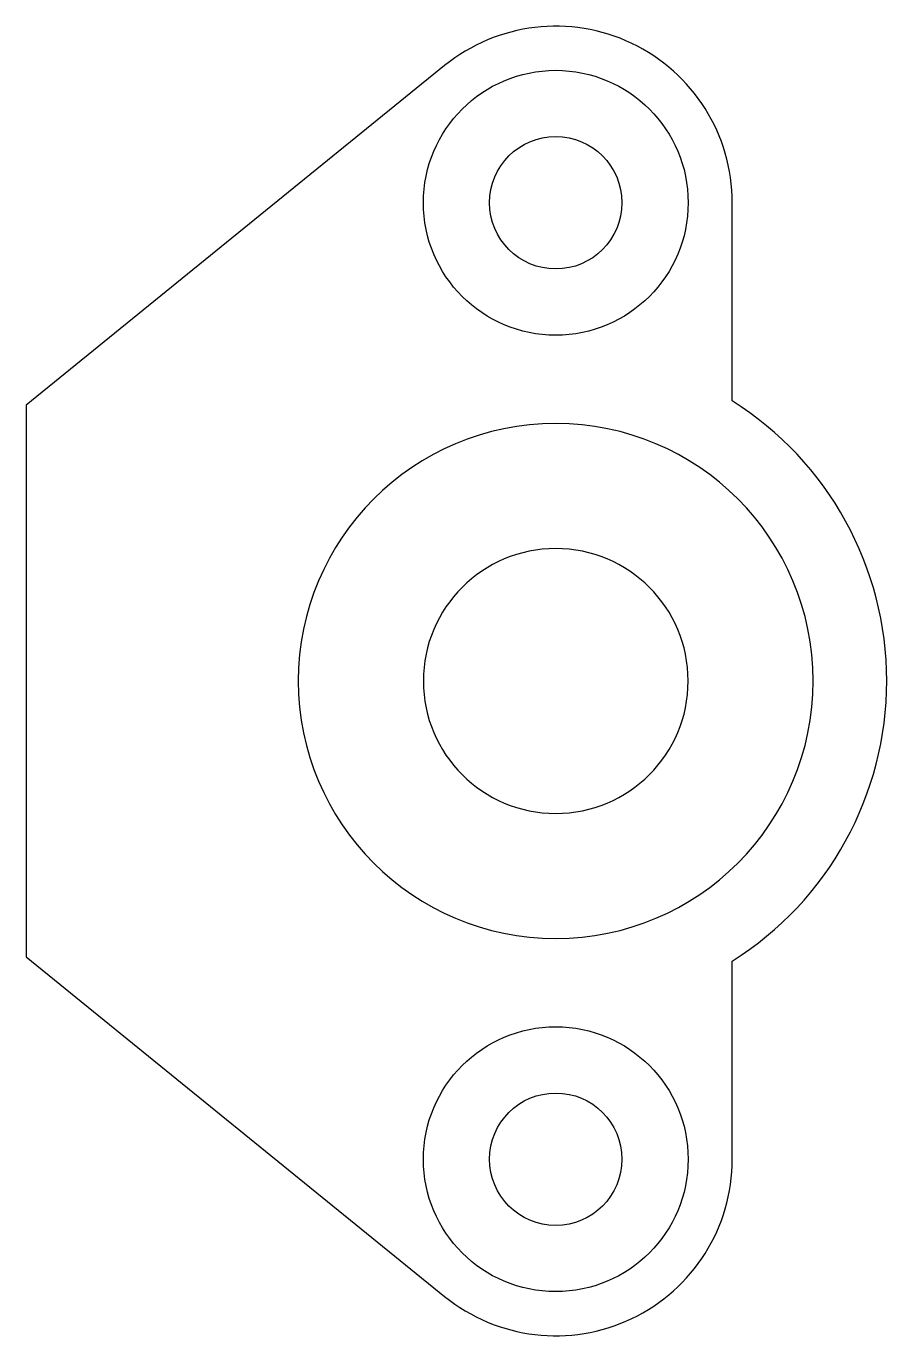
# Model space of a CAD drawing. Header units: inches. Extents: x 215 to 332, y 85 to 263.
import ezdxf

# ---------------------------------------------------------------- set-up
doc = ezdxf.new("R2010")
doc.units = ezdxf.units.IN
doc.header["$MEASUREMENT"] = 0

msp = doc.modelspace()

# ---------------------------------------------------------------- linework, layer by layer
for points in [[(214.85, 211.85), (214.85, 174.35), (214.85, 136.85), (271.74, 90.71, 0.631241), (310.85, 109.35), (310.85, 136.28, 0.257543), (331.85, 174.35, 0.257543), (310.85, 212.41), (310.85, 239.35, 0.631241), (271.74, 257.99)], [(251.85, 174.35, 1), (321.85, 174.35, 1)], [(268.85, 174.35, 1), (304.85, 174.35, 1)]]:
    msp.add_lwpolyline(points, format="xyb", close=True)
for centre, radius in [((286.85, 239.35), 18), ((286.85, 239.35), 9), ((286.85, 109.35), 18), ((286.85, 109.35), 9)]:
    msp.add_circle(centre, radius)

doc.saveas('drawing.dxf')
